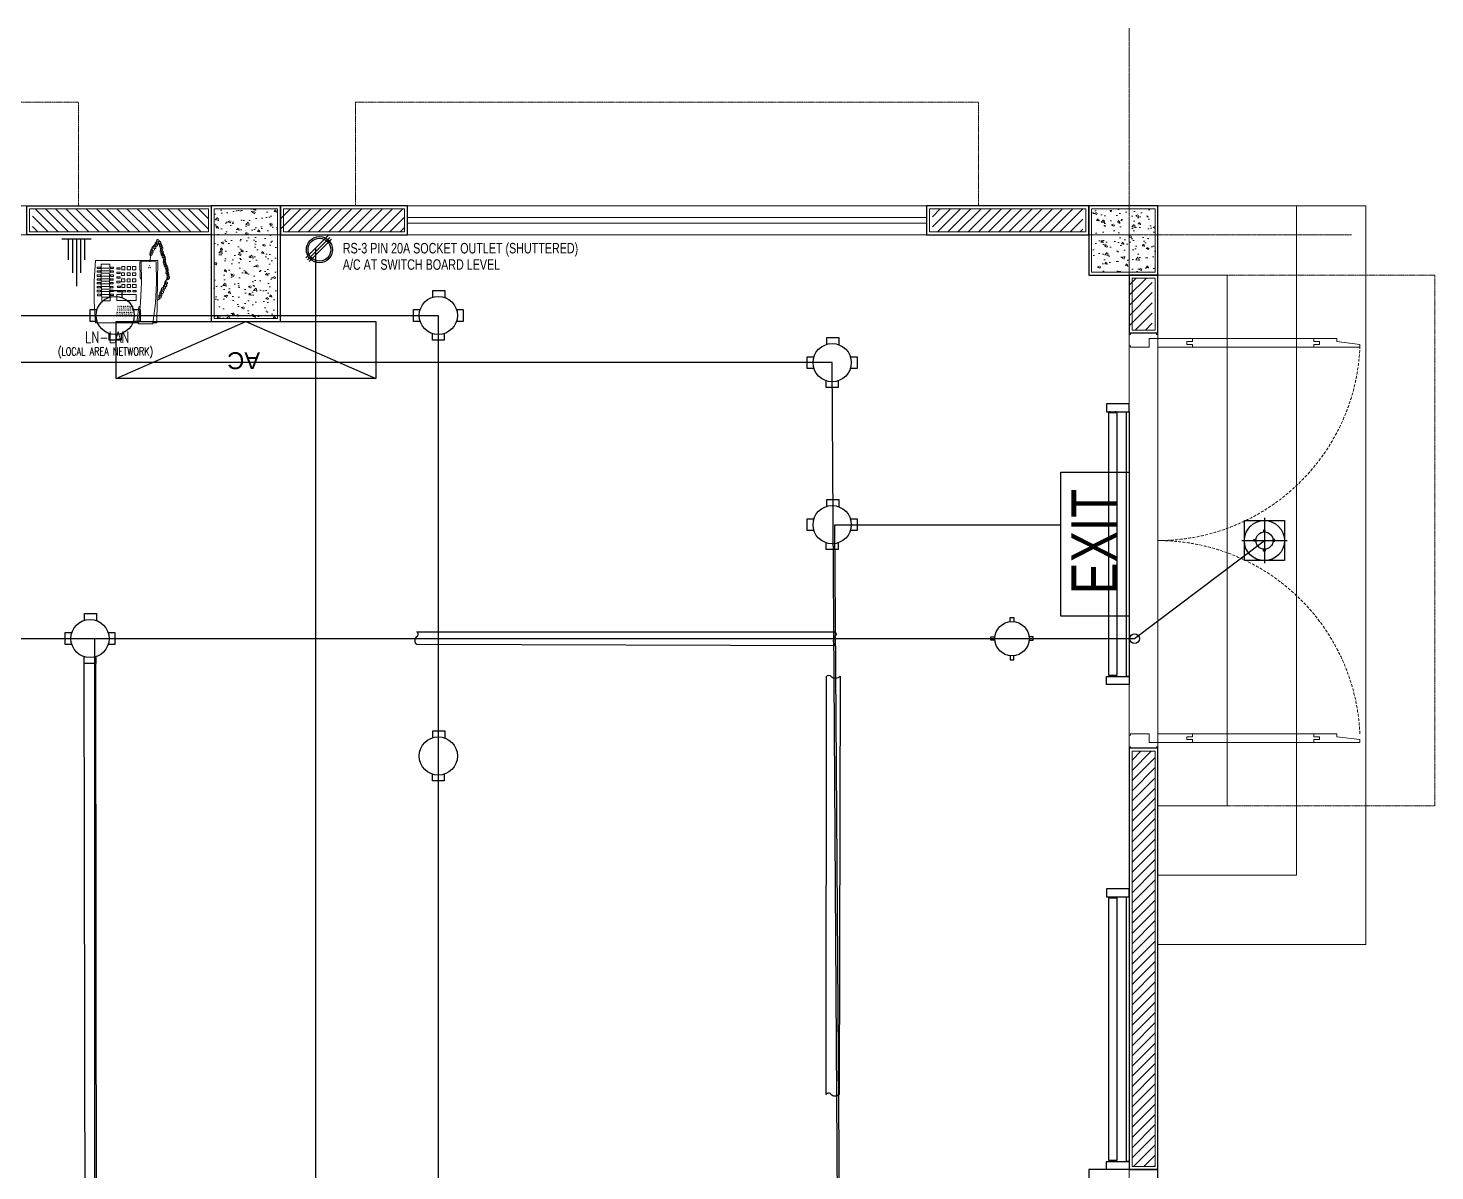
# Model space of a CAD drawing. Header units: inches. Extents: x -49881 to 95347, y -45374 to 27845.
# Drawn here: x 23279 to 29472, y 16871 to 21902 of the extents above; entities that cross this region are included whole.
import ezdxf

# ---------------------------------------------------------------- set-up
doc = ezdxf.new("R2010")
doc.units = ezdxf.units.IN
doc.header["$MEASUREMENT"] = 0
for name, pattern in [('DASH', [0.35, 0.25, -0.1]), ('DASHED', [0.75, 0.5, -0.25]), ('PHANTOMX2', [5, 2.5, -0.5, 0.5, -0.5, 0.5, -0.5])]:
    doc.linetypes.add(name, pattern=pattern)
doc.layers.get('Defpoints').update_dxf_attribs({"lineweight": 0})
for name, color, linetype in [('Cables', 7, 'Continuous'), ('COLLUM', 1, 'Continuous'), ('Layer 1', 7, 'Continuous'), ('Lights', 7, 'Continuous'), ('PVC Conduits and Circular Boxes', 7, 'Continuous'), ('Sockets', 7, 'Continuous'), ('wall 05', 3, 'Continuous')]:
    doc.layers.add(name, color=color, linetype=linetype)
for name, color, linetype, lineweight in [('DOOR', 115, 'Continuous', 15), ('E-LAN', 6, 'Continuous', 30), ('Glass', 142, 'Continuous', 9), ('grid', 9, 'Continuous', 13), ('HACTH', 8, 'Continuous', 9), ('HVAC', 46, 'Continuous', 30), ('Parapet', 253, 'Continuous', 15), ('Plaster Line', 9, 'Continuous', 15), ('Stair', 86, 'Continuous', 18), ('Sunshed', 5, 'Continuous', 15), ('Text', 252, 'Continuous', 15), ('WINDOW', 140, 'Continuous', 9)]:
    doc.layers.add(name, color=color, linetype=linetype, lineweight=lineweight)
doc.styles.get("Standard").update_dxf_attribs({"font": 'arial.ttf'})
doc.styles.add('Swiss721', font='swisscl.ttf')
doc.styles.add('TAVE1', font='ROMANS.shx', dxfattribs={"width": 0.75})

# ---------------------------------------------------------------- blocks, each defined once
blk = doc.blocks.new('A$C0AFB10A6')
at = {"layer": 'Defpoints'}
for points in [[(0.25, 72), (0.25, 71.75), (0, 71.75), (0, 72)], [(5, 72), (5, 71.75), (4.75, 71.75), (4.75, 72)], [(0.25, 0), (0.25, 0.25), (0, 0.25), (0, 0)], [(5, 0), (5, 0.25), (4.75, 0.25), (4.75, 0)]]:
    blk.add_lwpolyline(points, close=True, dxfattribs=at)
at = {"layer": 'DOOR'}
for points in [[(5, 71), (3.5, 71), (3.5, 69.5), (0.25, 69.5), (0.25, 69.75), (0, 69.75), (0, 71.75), (0.25, 71.75), (0.25, 72), (4.75, 72), (4.75, 71.75), (5, 71.75), (5, 71)], [(10, 70.25), (10, 70), (11, 70), (11, 69.5), (5, 69.5), (5, 71), (11, 71), (11, 70.5), (10, 70.5), (10, 70.25), (10, 70.5), (11, 70.5), (11, 71), (32, 71), (32, 70.5), (33, 70.5), (33, 70), (32, 70), (32, 69.5), (11, 69.5), (40, 69.5), (40, 70), (35.99, 70.5), (35.99, 71), (32, 71)], [(5, 1), (3.5, 1), (3.5, 2.5), (0.25, 2.5), (0.25, 2.25), (0, 2.25), (0, 0.25), (0.25, 0.25), (0.25, 0), (4.75, 0), (4.75, 0.25), (5, 0.25), (5, 1)], [(10, 1.75), (10, 1.5), (11, 1.5), (11, 1), (5, 1), (5, 2.5), (11, 2.5), (11, 2), (10, 2), (10, 1.75), (10, 2), (11, 2), (11, 2.5), (32, 2.5), (32, 2), (33, 2), (33, 1.5), (32, 1.5), (32, 1), (11, 1), (40, 1), (40, 1.5), (35.99, 2), (35.99, 2.5), (32, 2.5)]]:
    blk.add_lwpolyline(points, dxfattribs=at)
at = {"layer": 'DOOR', "linetype": 'DASHED', "lineweight": 0}
for centre, start, end in [((4.98, 71.06), 270.038, 357.4531), ((4.98, 0.94), 2.5469, 89.962)]:
    blk.add_arc(centre, 35.06, start, end, dxfattribs=at)
at = {"layer": 'HACTH', "lineweight": 0, "ltscale": 10}
for p, q in [((5, 1), (5, 71)), ((0, 1.03), (0, 69.75))]:
    blk.add_line(p, q, dxfattribs=at)
blk = doc.blocks.new('TELEPHONE')
at = {"layer": 'Layer 1', "lineweight": 9}
for points in [[(9.9, 12.48), (9.72, 12.48), (9.48, 12.24), (9.48, 11.88), (9.6, 11.76)], [(10.02, 12.9), (9.9, 12.9), (9.78, 12.84), (9.72, 12.78), (9.66, 12.72), (9.66, 12.66), (9.6, 12.6), (9.6, 12.36), (9.66, 12.24), (9.66, 12.18), (9.72, 12.12)], [(9.72, 12.12), (9.96, 12.12), (9.96, 12.18), (10.02, 12.24)], [(10.26, 13.32), (10.14, 13.32), (10.08, 13.26), (10.02, 13.26), (9.96, 13.2), (9.9, 13.14), (9.84, 13.08), (9.78, 12.96), (9.78, 12.84), (9.84, 12.72), (9.84, 12.66), (9.9, 12.6), (9.96, 12.54)], [(9.96, 12.36), (9.96, 12.48), (9.78, 12.48)], [(10.02, 12.24), (10.02, 12.3), (9.96, 12.36)], [(10.2, 12.78), (10.14, 12.84), (10.14, 12.9), (10.02, 12.9)], [(10.5, 13.62), (10.32, 13.62), (10.26, 13.56), (10.2, 13.5), (10.08, 13.38), (10.08, 13.02), (10.14, 12.9), (10.2, 12.84)], [(10.44, 13.08), (10.44, 13.14), (10.38, 13.2), (10.32, 13.26), (10.26, 13.26), (10.2, 13.32), (10.14, 13.32)], [(10.2, 12.84), (10.38, 12.84), (10.44, 12.9), (10.44, 12.96)], [(10.74, 14.04), (10.68, 14.04), (10.56, 13.98), (10.5, 13.98), (10.32, 13.8), (10.32, 13.5), (10.38, 13.38), (10.38, 13.32), (10.44, 13.26)], [(10.44, 13.26), (10.68, 13.26), (10.68, 13.38), (10.74, 13.38)], [(10.44, 12.96), (10.44, 13.08)], [(10.92, 14.4), (10.74, 14.4), (10.62, 14.34), (10.62, 14.28), (10.56, 14.22), (10.5, 14.1), (10.5, 13.86), (10.56, 13.8), (10.62, 13.74), (10.68, 13.68)], [(10.68, 13.5), (10.68, 13.56), (10.62, 13.62), (10.5, 13.62)], [(10.92, 13.92), (10.86, 13.98), (10.8, 14.04), (10.68, 14.04)], [(10.68, 13.68), (10.74, 13.68), (10.74, 13.62), (10.8, 13.62), (10.8, 13.68), (10.86, 13.68), (10.92, 13.74), (10.92, 13.8)], [(10.74, 13.38), (10.74, 13.44), (10.68, 13.5)], [(10.8, 14.1), (10.8, 14.04), (10.98, 14.04), (10.98, 14.1), (11.04, 14.1), (11.04, 14.34)], [(11.1, 13.5), (11.16, 13.5), (11.28, 13.62), (11.28, 13.68), (11.34, 13.68), (11.34, 13.98), (11.28, 13.98), (11.28, 14.04), (11.22, 14.1), (11.16, 14.1), (11.1, 14.16), (10.92, 14.16), (10.86, 14.1), (10.8, 14.1)], [(10.92, 13.8), (10.92, 13.92)], [(11.1, 13.8), (11.04, 13.8), (11.04, 13.74), (10.98, 13.68), (10.98, 13.62), (11.04, 13.56)], [(11.04, 13.56), (11.04, 13.5), (11.1, 13.5)], [(11.16, 13.2), (11.28, 13.2), (11.34, 13.26), (11.46, 13.38), (11.46, 13.56), (11.4, 13.62), (11.4, 13.68), (11.34, 13.74), (11.28, 13.74), (11.28, 13.8), (11.1, 13.8)], [(11.22, 13.5), (11.16, 13.5), (11.1, 13.44)], [(11.1, 13.44), (11.1, 13.26)], [(11.1, 13.26), (11.1, 13.2), (11.16, 13.2)], [(11.22, 12.96), (11.22, 12.9), (11.4, 12.9), (11.46, 12.96), (11.52, 13.02), (11.52, 13.08), (11.58, 13.14), (11.58, 13.32), (11.52, 13.38), (11.52, 13.44), (11.46, 13.44), (11.4, 13.5), (11.16, 13.5)], [(11.34, 13.2), (11.28, 13.2), (11.28, 13.14), (11.22, 13.14), (11.22, 12.96)], [(11.34, 12.6), (11.28, 12.54), (11.22, 12.48), (11.22, 12.3)], [(11.22, 12.3), (11.28, 12.3), (11.28, 12.24)], [(11.4, 12.84), (11.28, 12.84), (11.28, 12.78)], [(11.28, 12.24), (11.34, 12.24), (11.4, 12.3), (11.46, 12.3), (11.52, 12.36), (11.52, 12.42), (11.58, 12.48), (11.58, 12.66), (11.52, 12.72), (11.52, 12.78), (11.46, 12.84), (11.4, 12.84)], [(11.28, 12.78), (11.28, 12.66), (11.34, 12.6)], [(11.34, 12.6), (11.46, 12.6), (11.52, 12.66), (11.58, 12.72), (11.64, 12.78), (11.64, 13.02), (11.58, 13.08), (11.52, 13.14), (11.46, 13.2), (11.34, 13.2)], [(11.4, 11.94), (11.46, 11.94), (11.52, 12), (11.58, 12), (11.64, 12.06), (11.64, 12.12), (11.7, 12.18), (11.7, 12.42), (11.64, 12.42), (11.64, 12.48), (11.58, 12.54), (11.52, 12.54), (11.46, 12.6), (11.34, 12.6)], [(11.4, 12.24), (11.34, 12.18), (11.34, 12.06), (11.4, 12)], [(11.46, 11.64), (11.52, 11.64), (11.58, 11.7), (11.64, 11.7), (11.7, 11.76), (11.7, 11.82), (11.76, 11.88), (11.76, 12.06), (11.7, 12.12), (11.7, 12.18), (11.64, 12.24), (11.58, 12.24), (11.52, 12.3), (11.46, 12.3), (11.4, 12.24)], [(0, 10.8), (-0.24, 7.2), (-0.24, 3.6), (0, 0)], [(0, 10.8), (10.8, 10.8)], [(0.96, 10.14), (2.46, 10.14)], [(0.96, 10.14), (0.96, 6.96), (1.08, 3.78)], [(2.46, 10.14), (2.4, 6.96), (2.52, 3.78)], [(7.44, -0.06), (7.8, 3.48), (7.98, 7.02), (7.92, 10.62)], [(7.68, 10.5), (7.92, 10.68)], [(7.68, 10.5), (7.74, 7.8), (7.98, 7.5)], [(7.98, 10.68), (7.92, 10.68), (7.92, 10.62)], [(10.44, 10.56), (7.98, 10.68)], [(9.3, 9.9), (9.36, 9.84), (9.36, 9.9), (9.3, 9.9)], [(9.66, 12.06), (9.54, 12.06), (9.42, 11.94), (9.42, 11.7), (9.48, 11.7), (9.48, 11.64), (9.6, 11.64)], [(9.42, 10.68), (9.6, 11.64)], [(9.6, 11.76), (9.66, 11.7), (9.78, 11.7), (9.78, 11.76), (9.84, 11.76), (9.84, 11.82)], [(9.84, 12), (9.78, 12.06), (9.66, 12.06)], [(9.84, 11.82), (9.84, 12)], [(9.96, -0.12), (10.38, 3.42), (10.56, 6.96), (10.5, 10.5)], [(10.5, 10.5), (10.5, 10.56), (10.44, 10.56)], [(10.8, 10.8), (10.62, 0)], [(11.4, 12), (11.4, 11.94)], [(11.46, 11.94), (11.4, 11.88), (11.4, 11.7)], [(11.4, 11.7), (11.46, 11.7), (11.46, 11.64)], [(11.52, 12), (11.46, 11.94)], [(11.64, 11.28), (11.76, 11.28), (11.82, 11.34), (11.88, 11.4), (11.88, 11.46), (11.94, 11.52), (11.94, 11.7), (11.88, 11.76), (11.88, 11.82), (11.82, 11.82), (11.76, 11.88), (11.52, 11.88)], [(11.64, 11.58), (11.58, 11.52)], [(11.58, 11.52), (11.58, 11.34)], [(11.58, 11.34), (11.58, 11.28), (11.64, 11.28)], [(11.7, 11.7), (11.7, 11.64), (11.64, 11.64)], [(11.76, 10.98), (11.82, 10.98), (11.88, 11.04), (11.94, 11.04), (12, 11.1), (12, 11.16), (12.06, 11.22), (12.06, 11.4), (12, 11.46), (12, 11.52), (11.94, 11.52), (11.88, 11.58), (11.82, 11.58), (11.76, 11.64), (11.7, 11.64), (11.64, 11.58), (11.7, 11.58)], [(11.76, 11.28), (11.7, 11.22), (11.7, 11.04)], [(11.7, 11.04), (11.76, 10.98)], [(11.76, 10.62), (11.7, 10.56), (11.7, 10.38)], [(11.7, 10.38), (11.76, 10.38), (11.76, 10.32)], [(11.82, 11.34), (11.82, 11.28), (11.76, 11.28)], [(11.88, 10.92), (11.76, 10.92), (11.76, 10.86)], [(11.76, 10.32), (11.82, 10.32), (11.88, 10.38), (11.94, 10.38), (12, 10.44), (12, 10.5), (12.06, 10.56), (12.06, 10.74), (12, 10.8), (12, 10.86), (11.94, 10.92), (11.88, 10.92)], [(11.76, 10.86), (11.76, 10.74)], [(11.76, 10.74), (11.82, 10.68)], [(11.82, 10.68), (11.76, 10.62)], [(11.82, 10.68), (11.94, 10.68), (12.06, 10.8), (12.12, 10.86), (12.12, 11.1), (12.06, 11.16), (12, 11.22), (12, 11.28), (11.88, 11.28), (11.82, 11.34)], [(11.88, 10.08), (11.88, 10.02), (11.94, 10.02), (12, 10.08), (12.06, 10.08), (12.12, 10.14), (12.12, 10.2), (12.18, 10.26), (12.18, 10.5), (12.12, 10.5), (12.12, 10.56), (12.06, 10.62), (12, 10.62), (11.94, 10.68), (11.82, 10.68)], [(11.94, 10.38), (11.88, 10.38), (11.88, 10.32), (11.82, 10.26), (11.82, 10.14), (11.88, 10.08)], [(11.94, 10.02), (11.88, 9.96), (11.88, 9.84), (11.94, 9.78), (11.94, 9.72)], [(11.94, 9.72), (12, 9.72), (12.06, 9.78), (12.12, 9.78), (12.18, 9.84), (12.18, 9.9), (12.24, 9.96), (12.24, 10.2), (12.18, 10.2), (12.18, 10.26), (12.12, 10.32), (12.06, 10.32), (12, 10.38), (11.94, 10.38)], [(12, 10.08), (11.94, 10.02)], [(12.12, 9.42), (12.18, 9.42), (12.24, 9.48), (12.3, 9.48), (12.36, 9.54), (12.42, 9.6), (12.42, 9.84), (12.36, 9.9), (12.36, 9.96), (12.3, 9.96), (12.24, 10.02), (12.18, 10.02), (12.12, 10.08), (12.06, 10.08), (12, 10.02)], [(12.18, 9.78), (12.12, 9.72)], [(0.84, 9.42), (0.3, 9.42), (0.3, 9.66), (0.84, 9.66)], [(0.84, 8.76), (0.3, 8.76), (0.3, 9), (0.84, 9)], [(0.84, 8.04), (0.3, 8.04), (0.3, 8.28), (0.84, 8.28)], [(0.84, 7.38), (0.3, 7.38), (0.3, 7.62), (0.84, 7.62)], [(0.84, 9.66), (0.84, 9.42)], [(0.84, 9), (0.84, 8.76)], [(0.84, 8.28), (0.84, 8.04)], [(0.84, 7.62), (0.84, 7.38)], [(2.28, 9.48), (1.08, 9.48)], [(2.28, 9), (1.08, 9)], [(2.28, 8.58), (1.08, 8.58)], [(2.28, 8.1), (1.08, 8.1)], [(2.28, 7.62), (1.08, 7.62)], [(3.06, 7.38), (2.52, 7.38), (2.52, 7.62), (3.06, 7.62)], [(3.12, 9.42), (2.58, 9.42), (2.58, 9.66), (3.12, 9.66)], [(3.12, 8.76), (2.58, 8.76), (2.58, 9), (3.12, 9)], [(3.12, 8.04), (2.58, 8.04), (2.58, 8.28), (3.12, 8.28)], [(3.06, 7.62), (3.06, 7.38)], [(3.12, 9.66), (3.12, 9.42)], [(3.12, 9), (3.12, 8.76)], [(3.12, 8.28), (3.12, 8.04)], [(4.26, 9.3), (3.72, 9.3), (3.72, 9.54), (4.26, 9.54)], [(4.26, 8.52), (3.72, 8.52), (3.72, 8.76), (4.26, 8.76)], [(4.26, 7.74), (3.72, 7.74), (3.72, 7.98), (4.26, 7.98)], [(4.26, 9.54), (4.26, 9.3)], [(4.26, 8.76), (4.26, 8.52)], [(4.26, 7.98), (4.26, 7.74)], [(4.5, 8.64), (5.04, 8.64)], [(4.5, 8.16), (4.5, 8.64)], [(5.04, 8.16), (4.5, 8.16)], [(4.5, 7.62), (5.1, 7.62)], [(4.5, 7.08), (4.5, 7.62)], [(4.56, 9.72), (5.1, 9.72)], [(4.56, 9.18), (4.56, 9.72)], [(5.1, 9.18), (4.56, 9.18)], [(5.04, 8.64), (5.04, 8.16)], [(5.1, 9.72), (5.1, 9.18)], [(5.1, 7.62), (5.1, 7.08)], [(6.06, 9.18), (5.46, 9.18), (5.46, 9.72), (6.06, 9.72)], [(6, 8.16), (5.46, 8.16), (5.46, 8.64), (6, 8.64)], [(6, 7.08), (5.46, 7.08), (5.46, 7.62), (6, 7.62)], [(6, 8.64), (6, 8.16)], [(6, 7.62), (6, 7.08)], [(6.06, 9.72), (6.06, 9.18)], [(6.96, 9.18), (6.42, 9.18), (6.42, 9.72), (6.96, 9.72)], [(6.96, 8.16), (6.42, 8.16), (6.42, 8.64), (6.96, 8.64)], [(6.96, 7.08), (6.42, 7.08), (6.42, 7.62), (6.96, 7.62)], [(6.96, 9.72), (6.96, 9.18)], [(6.96, 8.64), (6.96, 8.16)], [(6.96, 7.62), (6.96, 7.08)], [(9.24, 9.6), (9.18, 9.6), (9.18, 9.54), (9.24, 9.54), (9.24, 9.6)], [(9.18, 9.6), (9.18, 9.6)], [(9.54, 9.6), (9.48, 9.6), (9.48, 9.54), (9.54, 9.54), (9.54, 9.6)], [(9.48, 9.6), (9.48, 9.6)], [(12.12, 9.72), (12.06, 9.66), (12.06, 9.48)], [(12.06, 9.48), (12.12, 9.48), (12.12, 9.42)], [(12.36, 7.44), (12.3, 7.44), (12.12, 7.26), (12.12, 7.2), (12.06, 7.14), (12.06, 6.9), (12.12, 6.84), (12.18, 6.78), (12.24, 6.72)], [(12.3, 9.48), (12.3, 9.42), (12.24, 9.42), (12.24, 9.36), (12.18, 9.3), (12.18, 9.24), (12.24, 9.18)], [(12.3, 8.82), (12.24, 8.76), (12.24, 8.7), (12.18, 8.64), (12.18, 8.58), (12.24, 8.52)], [(12.36, 9.06), (12.3, 9.06), (12.24, 9)], [(12.24, 9), (12.24, 8.94), (12.3, 8.88), (12.3, 8.82), (12.36, 8.82)], [(12.24, 8.52), (12.24, 8.46), (12.3, 8.46)], [(12.36, 8.82), (12.42, 8.82), (12.42, 8.88), (12.48, 8.88), (12.6, 9), (12.6, 9.24), (12.54, 9.3), (12.54, 9.36), (12.48, 9.42), (12.42, 9.42), (12.36, 9.48), (12.3, 9.48)], [(12.3, 8.46), (12.36, 8.46), (12.42, 8.52), (12.48, 8.58), (12.54, 8.64), (12.54, 8.94), (12.42, 9.06), (12.36, 9.06)], [(12.42, 8.52), (12.36, 8.46)], [(12.36, 8.46), (12.36, 8.22)], [(12.36, 8.22), (12.36, 8.16), (12.42, 8.16)], [(12.48, 7.86), (12.42, 7.86), (12.36, 7.8)], [(12.36, 7.8), (12.36, 7.5), (12.42, 7.5)], [(12.42, 7.5), (12.6, 7.5), (12.72, 7.62), (12.78, 7.62), (12.78, 7.68), (12.84, 7.74), (12.84, 7.92), (12.78, 7.98), (12.78, 8.04), (12.72, 8.1), (12.66, 8.16), (12.6, 8.16), (12.48, 8.22)], [(12.48, 8.22), (12.42, 8.22), (12.42, 8.16)], [(12.42, 8.16), (12.42, 7.92)], [(12.42, 7.92), (12.42, 7.86), (12.48, 7.86)], [(0.84, 6.72), (0.3, 6.72), (0.3, 6.96), (0.84, 6.96)], [(0.84, 6.06), (0.3, 6.06), (0.3, 6.3), (0.84, 6.3)], [(0.84, 5.34), (0.3, 5.34), (0.3, 5.64), (0.84, 5.64)], [(0.9, 4.68), (0.36, 4.68), (0.36, 4.98), (0.9, 4.98)], [(0.84, 6.96), (0.84, 6.72)], [(0.84, 6.3), (0.84, 6.06)], [(0.84, 5.64), (0.84, 5.34)], [(0.9, 4.98), (0.9, 4.68)], [(2.28, 7.2), (1.08, 7.2)], [(2.28, 6.72), (1.08, 6.72)], [(2.28, 6.3), (1.08, 6.3)], [(2.28, 5.82), (1.08, 5.82)], [(2.34, 5.4), (1.08, 5.4)], [(2.34, 4.92), (1.14, 4.92)], [(3.06, 6.72), (2.52, 6.72), (2.52, 6.96), (3.06, 6.96)], [(3.06, 6.06), (2.52, 6.06), (2.52, 6.3), (3.06, 6.3)], [(3.12, 5.4), (2.58, 5.4), (2.58, 5.64), (3.12, 5.64)], [(3.12, 4.74), (2.58, 4.74), (2.58, 4.98), (3.12, 4.98)], [(3.06, 6.96), (3.06, 6.72)], [(3.06, 6.3), (3.06, 6.06)], [(3.12, 5.64), (3.12, 5.4)], [(3.12, 4.98), (3.12, 4.74)], [(4.26, 6.9), (3.72, 6.9), (3.72, 7.2), (4.26, 7.2)], [(3.72, 4.92), (7.02, 4.92)], [(3.72, 3.84), (3.72, 4.92)], [(4.32, 6.12), (3.78, 6.12), (3.78, 6.36), (4.32, 6.36)], [(4.32, 5.34), (3.78, 5.34), (3.78, 5.58), (4.32, 5.58)], [(4.26, 7.2), (4.26, 6.9)], [(4.32, 6.36), (4.32, 6.12)], [(4.32, 5.58), (4.32, 5.34)], [(5.1, 7.08), (4.5, 7.08)], [(4.56, 6.6), (5.1, 6.6)], [(4.56, 6.12), (4.56, 6.6)], [(5.1, 6.12), (4.56, 6.12)], [(4.68, 5.58), (5.28, 5.58)], [(4.68, 5.34), (4.68, 5.58)], [(5.28, 5.34), (4.68, 5.34)], [(5.1, 6.6), (5.1, 6.12)], [(5.28, 5.58), (5.28, 5.34)], [(6.06, 6.12), (5.46, 6.12), (5.46, 6.6), (6.06, 6.6)], [(6.06, 5.34), (5.52, 5.34), (5.52, 5.58), (6.06, 5.58)], [(6.06, 6.6), (6.06, 6.12)], [(6.06, 5.58), (6.06, 5.34)], [(7.02, 6.12), (6.42, 6.12), (6.42, 6.6), (7.02, 6.6)], [(7.02, 5.34), (6.48, 5.34), (6.48, 5.58), (7.02, 5.58)], [(7.02, 6.6), (7.02, 6.12)], [(7.02, 5.58), (7.02, 5.34)], [(7.02, 4.92), (7.02, 3.84)], [(11.46, 5.04), (11.34, 5.04), (11.28, 4.98), (11.22, 4.98), (10.98, 4.74), (10.98, 4.56), (11.04, 4.5), (11.04, 4.38), (11.16, 4.26)], [(11.58, 5.46), (11.52, 5.46), (11.4, 5.4), (11.34, 5.4), (11.28, 5.34), (11.22, 5.28), (11.16, 5.22), (11.16, 4.8), (11.28, 4.68)], [(11.76, 5.82), (11.64, 5.82), (11.52, 5.76), (11.46, 5.76), (11.4, 5.7), (11.4, 5.58), (11.34, 5.52), (11.34, 5.28), (11.4, 5.22), (11.46, 5.16), (11.46, 5.1)], [(11.52, 4.92), (11.52, 4.98), (11.46, 4.98), (11.46, 5.04), (11.34, 5.04)], [(11.94, 6.24), (11.76, 6.24), (11.7, 6.18), (11.46, 5.94), (11.46, 5.76), (11.52, 5.7), (11.52, 5.64), (11.58, 5.52), (11.64, 5.52)], [(11.46, 5.1), (11.52, 5.1), (11.52, 5.04), (11.64, 5.04), (11.64, 5.1), (11.7, 5.1), (11.7, 5.16), (11.76, 5.16), (11.76, 5.22)], [(11.76, 5.34), (11.7, 5.34), (11.7, 5.4), (11.64, 5.4), (11.64, 5.46), (11.52, 5.46)], [(11.52, 4.8), (11.52, 4.92)], [(11.64, 5.52), (11.64, 5.46), (11.82, 5.46), (11.82, 5.52), (11.88, 5.52), (11.88, 5.7)], [(12.18, 6.66), (12.06, 6.66), (12, 6.6), (11.94, 6.6), (11.88, 6.54), (11.82, 6.48), (11.76, 6.42), (11.76, 6.36), (11.7, 6.24), (11.7, 6.18), (11.76, 6.12), (11.76, 6), (11.88, 5.88)], [(11.88, 5.7), (11.88, 5.76), (11.82, 5.76), (11.82, 5.82), (11.7, 5.82)], [(11.76, 5.22), (11.76, 5.34)], [(12.36, 7.08), (12.3, 7.02), (12.12, 7.02), (12.06, 6.96), (12, 6.9), (11.94, 6.84), (11.94, 6.48), (12, 6.42), (12, 6.36), (12.06, 6.3)], [(12.12, 6.12), (12.12, 6.18), (12.06, 6.18), (12.06, 6.24), (11.94, 6.24)], [(12.06, 6.3), (12.12, 6.3), (12.18, 6.24), (12.24, 6.3), (12.3, 6.3), (12.3, 6.36), (12.36, 6.42), (12.36, 6.48), (12.3, 6.54)], [(12.3, 6.54), (12.3, 6.6), (12.24, 6.6), (12.24, 6.66), (12.12, 6.66)], [(12.48, 6.96), (12.42, 6.96), (12.42, 7.02), (12.36, 7.02), (12.36, 7.08), (12.3, 7.08), (12.24, 7.02)], [(12.24, 6.72), (12.24, 6.66), (12.36, 6.66), (12.36, 6.72), (12.42, 6.72), (12.48, 6.78), (12.48, 6.84)], [(12.48, 6.84), (12.48, 6.96)], [(2.52, 3.78), (1.08, 3.78)], [(2.34, 4.44), (1.14, 4.44)], [(7.02, 3.84), (3.72, 3.84)], [(3.84, 2.82), (3.9, 2.82), (3.9, 2.88), (3.84, 2.88), (3.84, 2.82)], [(4.2, 2.82), (4.26, 2.82), (4.26, 2.88), (4.2, 2.88), (4.2, 2.82)], [(4.5, 2.82), (4.56, 2.82), (4.56, 2.88), (4.5, 2.88), (4.5, 2.82)], [(4.8, 2.52), (4.86, 2.52), (4.86, 2.58), (4.8, 2.58), (4.8, 2.52)], [(4.86, 2.82), (4.92, 2.82), (4.92, 2.88), (4.86, 2.88), (4.86, 2.82)], [(5.1, 2.52), (5.16, 2.52), (5.16, 2.58), (5.1, 2.52)], [(5.16, 2.82), (5.22, 2.82), (5.22, 2.88), (5.16, 2.88), (5.16, 2.82)], [(5.46, 2.82), (5.52, 2.82), (5.52, 2.88), (5.46, 2.88), (5.46, 2.82)], [(5.76, 2.82), (5.82, 2.82), (5.82, 2.88), (5.76, 2.88), (5.76, 2.82)], [(5.76, 2.52), (5.82, 2.52), (5.76, 2.58), (5.76, 2.52)], [(6.06, 2.52), (6.12, 2.52), (6.12, 2.58), (6.06, 2.58), (6.06, 2.52)], [(6.12, 2.82), (6.18, 2.82), (6.18, 2.88), (6.12, 2.88), (6.12, 2.82)], [(6.42, 2.82), (6.48, 2.82), (6.48, 2.88), (6.42, 2.88), (6.42, 2.82)], [(7.14, 0.12), (7.5, 2.7)], [(7.5, 2.7), (7.74, 2.88)], [(11.1, 4.14), (10.68, 3.84)], [(11.22, 4.62), (11.1, 4.62), (10.98, 4.5), (10.98, 4.26), (11.04, 4.2), (11.1, 4.2), (11.1, 4.14)], [(11.16, 4.26), (11.34, 4.26), (11.34, 4.32), (11.4, 4.32), (11.4, 4.5)], [(11.4, 4.5), (11.4, 4.56), (11.34, 4.56), (11.34, 4.62), (11.22, 4.62)], [(11.28, 4.68), (11.52, 4.68), (11.52, 4.8)], [(7.32, 0), (0, 0)], [(3.72, 1.2), (3.66, 1.2), (3.66, 1.14), (3.72, 1.14), (3.72, 1.2)], [(3.66, 1.2), (3.66, 1.2)], [(3.72, 1.8), (3.78, 1.8), (3.78, 1.86), (3.72, 1.86), (3.72, 1.8)], [(3.72, 1.5), (3.78, 1.5), (3.72, 1.56), (3.72, 1.5)], [(3.78, 2.16), (3.84, 2.16), (3.84, 2.22), (3.78, 2.22), (3.78, 2.16)], [(4.08, 1.2), (4.02, 1.2), (4.02, 1.14), (4.08, 1.14), (4.08, 1.2)], [(4.02, 1.2), (4.02, 1.2)], [(4.08, 1.8), (4.14, 1.8), (4.14, 1.86), (4.08, 1.86), (4.08, 1.8)], [(4.14, 2.16), (4.2, 2.16), (4.2, 2.22), (4.14, 2.22), (4.14, 2.16)], [(4.38, 1.2), (4.32, 1.2), (4.32, 1.14), (4.38, 1.14), (4.38, 1.2)], [(4.32, 1.2), (4.32, 1.2)], [(4.38, 1.8), (4.44, 1.8), (4.44, 1.86), (4.38, 1.86), (4.38, 1.8)], [(4.38, 1.5), (4.44, 1.5), (4.38, 1.56), (4.38, 1.5)], [(4.44, 2.16), (4.5, 2.16), (4.5, 2.22), (4.44, 2.22), (4.44, 2.16)], [(4.68, 1.2), (4.62, 1.2), (4.62, 1.14), (4.68, 1.14), (4.68, 1.2)], [(4.62, 1.2), (4.62, 1.2)], [(4.68, 1.5), (4.74, 1.5), (4.74, 1.56), (4.68, 1.56), (4.68, 1.5)], [(4.74, 2.16), (4.8, 2.16), (4.8, 2.22), (4.74, 2.22), (4.74, 2.16)], [(4.74, 1.8), (4.8, 1.8), (4.8, 1.86), (4.74, 1.86), (4.74, 1.8)], [(4.92, 1.2), (4.98, 1.2), (4.98, 1.14), (5.04, 1.2), (4.92, 1.2)], [(5.04, 1.8), (5.1, 1.8), (5.1, 1.86), (5.04, 1.86), (5.04, 1.8)], [(5.1, 2.16), (5.16, 2.16), (5.16, 2.22), (5.1, 2.22), (5.1, 2.16)], [(5.34, 1.2), (5.28, 1.2), (5.28, 1.14), (5.34, 1.14), (5.34, 1.2)], [(5.28, 1.2), (5.28, 1.2)], [(5.34, 1.8), (5.4, 1.8), (5.4, 1.86), (5.34, 1.86), (5.34, 1.8)], [(5.4, 2.16), (5.46, 2.16), (5.46, 2.22), (5.4, 2.22), (5.4, 2.16)], [(5.64, 1.2), (5.58, 1.2), (5.58, 1.14), (5.64, 1.14), (5.64, 1.2)], [(5.58, 1.2), (5.58, 1.2)], [(5.64, 1.8), (5.7, 1.8), (5.7, 1.86), (5.64, 1.86), (5.64, 1.8)], [(5.64, 1.5), (5.7, 1.5), (5.64, 1.56), (5.64, 1.5)], [(5.7, 2.16), (5.76, 2.16), (5.76, 2.22), (5.7, 2.22), (5.7, 2.16)], [(5.94, 1.2), (5.88, 1.2), (5.88, 1.14), (5.94, 1.14), (5.94, 1.2)], [(5.88, 1.2), (5.88, 1.2)], [(5.94, 1.5), (6, 1.5), (6, 1.56), (5.94, 1.56), (5.94, 1.5)], [(6, 2.16), (6.06, 2.16), (6.06, 2.22), (6, 2.22), (6, 2.16)], [(6, 1.8), (6.06, 1.8), (6.06, 1.86), (6, 1.86), (6, 1.8)], [(6.3, 1.2), (6.24, 1.2), (6.24, 1.14), (6.3, 1.14), (6.3, 1.2)], [(6.24, 1.2), (6.24, 1.2)], [(6.3, 1.8), (6.36, 1.8), (6.36, 1.86), (6.3, 1.86), (6.3, 1.8)], [(6.36, 2.16), (6.42, 2.16), (6.42, 2.22), (6.36, 2.22), (6.36, 2.16)], [(7.44, -0.12), (7.14, 0.12)], [(10.62, 0), (10.02, 0)], [(7.44, -0.06), (7.44, -0.12), (7.5, -0.18)], [(7.5, -0.18), (9.96, -0.18), (9.96, -0.12)]]:
    blk.add_lwpolyline(points, dxfattribs=at)
for points, knots in [([(9.96, 12.54), (9.96, 12.54), (10.02, 12.54), (10.02, 12.54), (10.18, 12.52), (10.22, 12.56), (10.2, 12.72), (10.2, 12.72), (10.2, 12.78), (10.2, 12.78)], [0, 0, 0, 0, 1, 1, 1, 2, 2, 2, 3, 3, 3, 3]), ([(12.24, 9.18), (12.24, 9.18), (12.24, 9.12), (12.24, 9.12), (12.24, 9.12), (12.36, 9.12), (12.36, 9.12), (12.5, 9.29), (12.56, 9.22), (12.54, 9.42), (12.54, 9.42), (12.54, 9.6), (12.54, 9.6), (12.54, 9.6), (12.48, 9.66), (12.48, 9.66), (12.48, 9.66), (12.42, 9.72), (12.42, 9.72), (12.42, 9.72), (12.3, 9.72), (12.3, 9.72), (12.3, 9.72), (12.24, 9.78), (12.24, 9.78), (12.24, 9.78), (12.18, 9.78), (12.18, 9.78), (12.18, 9.78), (12.12, 9.72), (12.12, 9.72)], [0, 0, 0, 0, 1, 1, 1, 2, 2, 2, 3, 3, 3, 4, 4, 4, 5, 5, 5, 6, 6, 6, 7, 7, 7, 8, 8, 8, 9, 9, 9, 10, 10, 10, 10]), ([(12.42, 8.16), (12.42, 8.16), (12.48, 8.16), (12.48, 8.16), (12.75, 8.43), (12.64, 8.25), (12.66, 8.64), (12.66, 8.64), (12.66, 8.7), (12.66, 8.7), (12.66, 8.7), (12.6, 8.7), (12.6, 8.7), (12.6, 8.7), (12.54, 8.76), (12.54, 8.76), (12.54, 8.76), (12.48, 8.82), (12.48, 8.82), (12.48, 8.82), (12.3, 8.82), (12.3, 8.82)], [0, 0, 0, 0, 1, 1, 1, 2, 2, 2, 3, 3, 3, 4, 4, 4, 5, 5, 5, 6, 6, 6, 7, 7, 7, 7]), ([(12.36, 7.44), (12.36, 7.44), (12.42, 7.44), (12.42, 7.44), (12.6, 7.63), (12.52, 7.49), (12.54, 7.8), (12.54, 7.8), (12.48, 7.86), (12.48, 7.86)], [0, 0, 0, 0, 1, 1, 1, 2, 2, 2, 3, 3, 3, 3]), ([(12.48, 7.86), (12.48, 7.86), (12.54, 7.86), (12.54, 7.86), (12.81, 8.13), (12.7, 7.96), (12.72, 8.34), (12.72, 8.34), (12.72, 8.4), (12.72, 8.4), (12.72, 8.4), (12.66, 8.4), (12.66, 8.4), (12.66, 8.4), (12.6, 8.46), (12.6, 8.46), (12.6, 8.46), (12.54, 8.46), (12.54, 8.46), (12.54, 8.46), (12.48, 8.52), (12.48, 8.52), (12.48, 8.52), (12.42, 8.52), (12.42, 8.52)], [0, 0, 0, 0, 1, 1, 1, 2, 2, 2, 3, 3, 3, 4, 4, 4, 5, 5, 5, 6, 6, 6, 7, 7, 7, 8, 8, 8, 8]), ([(11.88, 5.88), (11.88, 5.88), (11.94, 5.88), (11.94, 5.88), (12.1, 5.86), (12.14, 5.9), (12.12, 6.06), (12.12, 6.06), (12.12, 6.12), (12.12, 6.12)], [0, 0, 0, 0, 1, 1, 1, 2, 2, 2, 3, 3, 3, 3]), ([(3.84, 2.52), (3.84, 2.52), (3.9, 2.52), (3.9, 2.52), (3.9, 2.52), (3.84, 2.52), (3.84, 2.52), (3.84, 2.52), (3.84, 2.58), (3.84, 2.58), (3.84, 2.58), (3.84, 2.52), (3.84, 2.52)], [0, 0, 0, 0, 1, 1, 1, 2, 2, 2, 3, 3, 3, 4, 4, 4, 4]), ([(4.14, 2.52), (4.14, 2.52), (4.2, 2.52), (4.2, 2.52), (4.2, 2.52), (4.2, 2.58), (4.2, 2.58), (4.2, 2.58), (4.2, 2.52), (4.2, 2.52), (4.2, 2.52), (4.14, 2.52), (4.14, 2.52)], [0, 0, 0, 0, 1, 1, 1, 2, 2, 2, 3, 3, 3, 4, 4, 4, 4]), ([(4.5, 2.52), (4.5, 2.52), (4.56, 2.52), (4.56, 2.52), (4.56, 2.52), (4.5, 2.52), (4.5, 2.52), (4.5, 2.52), (4.5, 2.58), (4.5, 2.58), (4.5, 2.58), (4.5, 2.52), (4.5, 2.52)], [0, 0, 0, 0, 1, 1, 1, 2, 2, 2, 3, 3, 3, 4, 4, 4, 4]), ([(5.4, 2.52), (5.4, 2.52), (5.46, 2.52), (5.46, 2.52), (5.46, 2.52), (5.46, 2.58), (5.46, 2.58), (5.46, 2.58), (5.46, 2.52), (5.46, 2.52), (5.46, 2.52), (5.4, 2.52), (5.4, 2.52)], [0, 0, 0, 0, 1, 1, 1, 2, 2, 2, 3, 3, 3, 4, 4, 4, 4]), ([(6.36, 2.52), (6.36, 2.52), (6.42, 2.52), (6.42, 2.52), (6.42, 2.52), (6.42, 2.58), (6.42, 2.58), (6.42, 2.58), (6.42, 2.52), (6.42, 2.52), (6.42, 2.52), (6.36, 2.52), (6.36, 2.52)], [0, 0, 0, 0, 1, 1, 1, 2, 2, 2, 3, 3, 3, 4, 4, 4, 4]), ([(4.02, 1.5), (4.02, 1.5), (4.08, 1.5), (4.08, 1.5), (4.08, 1.5), (4.08, 1.56), (4.08, 1.56), (4.08, 1.56), (4.08, 1.5), (4.08, 1.5), (4.08, 1.5), (4.02, 1.5), (4.02, 1.5)], [0, 0, 0, 0, 1, 1, 1, 2, 2, 2, 3, 3, 3, 4, 4, 4, 4]), ([(4.98, 1.5), (4.98, 1.5), (5.04, 1.5), (5.04, 1.5), (5.04, 1.5), (5.04, 1.56), (5.04, 1.56), (5.04, 1.56), (5.04, 1.5), (5.04, 1.5), (5.04, 1.5), (4.98, 1.5), (4.98, 1.5)], [0, 0, 0, 0, 1, 1, 1, 2, 2, 2, 3, 3, 3, 4, 4, 4, 4]), ([(5.28, 1.5), (5.28, 1.5), (5.34, 1.5), (5.34, 1.5), (5.34, 1.5), (5.34, 1.56), (5.34, 1.56), (5.34, 1.56), (5.34, 1.5), (5.34, 1.5), (5.34, 1.5), (5.28, 1.5), (5.28, 1.5)], [0, 0, 0, 0, 1, 1, 1, 2, 2, 2, 3, 3, 3, 4, 4, 4, 4]), ([(6.24, 1.5), (6.24, 1.5), (6.3, 1.5), (6.3, 1.5), (6.3, 1.5), (6.3, 1.56), (6.3, 1.56), (6.3, 1.56), (6.3, 1.5), (6.3, 1.5), (6.3, 1.5), (6.24, 1.5), (6.24, 1.5)], [0, 0, 0, 0, 1, 1, 1, 2, 2, 2, 3, 3, 3, 4, 4, 4, 4])]:
    blk.add_open_spline(points, degree=3, knots=knots, dxfattribs=at)
blk = doc.blocks.new('ASDSAETR')
for p, q in [((51404, -7188.31), (51404, -7197.3)), ((51404, -7190.29), (51410.36, -7190.29)), ((51404, -7191.55), (51414.43, -7191.55)), ((51404, -7192.81), (51418.49, -7192.81)), ((51404, -7194.07), (51414.43, -7194.07)), ((51404, -7195.33), (51410.36, -7195.33))]:
    blk.add_line(p, q)
blk = doc.blocks.new('A$C63C712C3')
at = {"ltscale": 2}
for p, q in [((39.8, 42), (33.8, 42)), ((39.8, 15.9), (33.8, 15.9)), ((1230.6, 42), (1236.6, 42)), ((1230.6, 15.9), (1236.6, 15.9))]:
    blk.add_line(p, q, dxfattribs=at)
for points in [[(35.5, 102.6), (0, 102.6), (0, 0), (35.5, 0)], [(35.5, 102.6), (1235.5, 102.6), (1235.5, 90.2), (35.5, 90.2)], [(1235.5, 102.6), (1270.9, 102.6), (1270.9, 0), (1235.5, 0)], [(39.8, 47.6), (1230.6, 47.6), (1230.6, 10.1), (39.8, 10.1)]]:
    blk.add_lwpolyline(points, close=True, dxfattribs=at)

msp = doc.modelspace()

# ---------------------------------------------------------------- hatches: boundary and pattern name
at = {"layer": 'HACTH', "lineweight": 0}
h = msp.add_hatch(dxfattribs=at)
h.set_pattern_fill('ANSI31', color=256, scale=254, style=0)
h.set_pattern_definition([(135, (3464063.196, -4370117.64), (22.4506403, 22.4506403), [])])
h.paths.add_polyline_path([(23297.6, 21106.3), (24072.3, 21106.3), (24072.3, 21004.7), (23297.6, 21004.7)])
h = msp.add_hatch(dxfattribs=at)
h.set_pattern_fill('AR-CONC', color=256, scale=12.7, style=0)
h.set_pattern_definition([(50, (-3410406.77, -4361761.04), (91.0920432, -7.9695211), [9.525, -104.775]), (355, (-3410406.77, -4361761.04), (-17.6214194, 95.528401), [7.62, -83.82]), (100.4514, (-3410399.18, -4361761.705), (73.4706915, 87.5588218), [8.0950041, -89.0450482]), (46.1842, (-3410406.77, -4361735.64), (135.5396132, -21.0209148), [14.2875, -157.1625]), (96.6356, (-3410395.47, -4361737.39), (118.7021636, 123.7129696), [12.1425066, -133.567551]), (351.1842, (-3410406.77, -4361735.64), (118.702067, 123.7130623), [11.43, -125.73]), (21, (-3410394.07, -4361741.99), (75.8071956, -51.1325991), [9.525, -104.775]), (326, (-3410394.07, -4361741.99), (30.9010472, 92.0940557), [7.62, -83.82]), (71.4514, (-3410387.75, -4361746.25), (106.7082738, 40.9613731), [8.0950041, -89.0450482]), (37.5, (-3410406.768, -4361761.04), (1.54430163, 42.27751944), [0, -82.804, 0, -85.09, 0, -84.1375]), (7.5, (-3410406.77, -4361761.04), (33.40983126, 50.0902874), [0, -48.514, 0, -80.899, 0, -32.0675]), (327.5, (-3410435.09, -4361761.04), (67.7954494, -2.8644687), [0, -31.75, 0, -99.06, 0, -131.445]), (317.5, (-3410447.79, -4361761.04), (74.0646435, 12.71333276), [0, -41.275, 0, -65.786, 0, -93.345])])
h.paths.add_polyline_path([(24097.7, 20623.7), (24377.1, 20623.7), (24377.1, 21106.3), (24097.7, 21106.3)])
h = msp.add_hatch(dxfattribs=at)
h.set_pattern_fill('ANSI31', color=256, scale=254, style=0)
h.set_pattern_definition([(45, (-3415601.068, -4370117.64), (-22.4506403, 22.4506403), [])])
h.paths.add_polyline_path([(24935.9, 21004.7), (24935.9, 21106.3), (24389.8, 21106.3), (24389.8, 21004.7)])
h = msp.add_hatch(dxfattribs=at)
h.set_pattern_fill('ANSI31', color=256, scale=254, style=0)
h.set_pattern_definition([(45, (-3415928.688, -4370117.64), (-22.4506403, 22.4506403), [])])
h.paths.add_polyline_path([(28227.8, 20801.5), (28126.2, 20801.5), (28126.2, 20572.9), (28227.8, 20572.9)])
h.paths.add_polyline_path([(27260, 21106.3), (27260, 21004.7), (27923, 21004.7), (27923, 21106.3)])
h = msp.add_hatch(dxfattribs=at)
h.set_pattern_fill('AR-CONC', color=256, scale=12.7, style=0)
h.set_pattern_definition([(50, (-3415915.99, -4370117.64), (91.0920432, -7.9695211), [9.525, -104.775]), (355, (-3415915.99, -4370117.64), (-17.6214194, 95.528401), [7.62, -83.82]), (100.4514, (-3415908.4, -4370118.305), (73.4706915, 87.5588218), [8.0950041, -89.0450482]), (46.1842, (-3415915.99, -4370092.24), (135.5396132, -21.0209148), [14.2875, -157.1625]), (96.6356, (-3415904.69, -4370093.99), (118.7021636, 123.7129696), [12.1425066, -133.567551]), (351.1842, (-3415915.99, -4370092.24), (118.702067, 123.7130623), [11.43, -125.73]), (21, (-3415903.29, -4370098.59), (75.8071956, -51.1325991), [9.525, -104.775]), (326, (-3415903.29, -4370098.59), (30.9010472, 92.0940557), [7.62, -83.82]), (71.4514, (-3415896.97, -4370102.85), (106.7082738, 40.9613731), [8.0950041, -89.0450482]), (37.5, (-3415915.988, -4370117.64), (1.54430163, 42.27751944), [0, -82.804, 0, -85.09, 0, -84.1375]), (7.5, (-3415915.988, -4370117.64), (33.40983126, 50.0902874), [0, -48.514, 0, -80.899, 0, -32.0675]), (327.5, (-3415944.31, -4370117.64), (67.7954494, -2.8644687), [0, -31.75, 0, -99.06, 0, -131.445]), (317.5, (-3415957.01, -4370117.64), (74.0646435, 12.71333276), [0, -41.275, 0, -65.786, 0, -93.345])])
h.paths.add_polyline_path([(27961.1, 20826.9), (28240.5, 20826.9), (28240.5, 21106.3), (27961.1, 21106.3)])
h = msp.add_hatch(dxfattribs=at)
h.set_pattern_fill('ANSI31', color=256, scale=254, style=0)
h.set_pattern_definition([(45, (-3818555.07, -4342403.914), (-22.4506403, 22.4506403), [])])
h.paths.add_polyline_path([(28240.5, 18718.7), (28138.9, 18718.7), (28138.9, 16889.9), (28240.5, 16889.9)])

# ---------------------------------------------------------------- linework, layer by layer
for p, q in [((23638.2, 20717.7), (23638.2, 20747.3)), ((23638.2, 20747.3), (23690.6, 20747.3)), ((23690.6, 20747.3), (23690.7, 20715.9)), ((23552.4, 20610.7), (23552.4, 20663.2)), ((23552.4, 20663.2), (23582.1, 20663.2)), ((23741.8, 20663.2), (23771.5, 20663.2)), ((23771.5, 20663.2), (23771.5, 20610.7)), ((23582.1, 20610.7), (23552.4, 20610.7)), ((23771.5, 20610.7), (23741.8, 20610.7)), ((23635.6, 20527.5), (23635.6, 20557.2)), ((23688.1, 20527.5), (23635.6, 20527.5)), ((23688.1, 20557.2), (23688.1, 20527.5)), ((28675.6, 19642.5), (28675.7, 19650)), ((28684.2, 19642.4), (28675.6, 19642.5)), ((28675.7, 19650), (28684.3, 19649.9)), ((28725.8, 19692.1), (28718.2, 19692.1)), ((28718.2, 19692.1), (28718.2, 19683.5)), ((28725.8, 19683.5), (28725.8, 19692.1)), ((28768.3, 19650), (28759.7, 19649.9)), ((28759.8, 19642.4), (28768.4, 19642.5)), ((28768.4, 19642.5), (28768.3, 19650)), ((28718.2, 19599.4), (28718.2, 19608)), ((28725.8, 19599.4), (28718.2, 19599.4)), ((28725.8, 19608), (28725.8, 19599.4))]:
    msp.add_line(p, q)
at = {"color": 4}
msp.add_lwpolyline([(27825.8, 19313.5), (27825.8, 19947.1), (28126.2, 19947.1), (28126.2, 19313.5)], close=True, dxfattribs=at)
for centre, radius in [((23661.8, 20637), 84.1), ((28722, 19645.8), 37.9), ((28150.3, 19214), 21.1)]:
    msp.add_circle(centre, radius)
at = {"layer": 'Cables', "color": 4}
msp.add_line((24546, 12230.8), (24546, 20931.6), dxfattribs=at)
at = {"layer": 'Cables', "color": 5, "lineweight": 30}
for p, q in [((7625.8, 20637), (25084.5, 20637)), ((25084.5, 20637), (25084.5, 12235.8))]:
    msp.add_line(p, q, dxfattribs=at)
at = {"layer": 'Cables', "color": 6}
for p, q in [((26818.7, 20429.3), (21510.7, 20429.3)), ((26872.6, 12070.9), (26818.7, 20429.3)), ((26877.7, 12487.1), (26831.1, 19715.8)), ((26831.1, 19715.8), (27825.8, 19715.8))]:
    msp.add_line(p, q, dxfattribs=at)
at = {"layer": 'Cables', "color": 3}
for p, q in [((28150.3, 19214), (28722, 19645.8)), ((20176.6, 19214), (26260.7, 19214.9)), ((23570.7, 19214.5), (23570.7, 12030.9)), ((26260.7, 19214.9), (28150.3, 19214))]:
    msp.add_line(p, q, dxfattribs=at)
at = {"layer": 'Cables'}
msp.add_lwpolyline([(23524.2, 19105), (23527.7, 16632.4), (23580.2, 16632.4), (23576.6, 19105), (23524.2, 19105)], dxfattribs=at)
at = {"layer": 'COLLUM', "linetype": 'Continuous', "ltscale": 10}
for points in [[(24085, 20611), (24389.8, 20611), (24389.8, 21119), (24085, 21119)], [(27948.4, 20814.2), (28253.2, 20814.2), (28253.2, 21119), (27948.4, 21119)], [(27948.4, 16572.4), (28253.2, 16572.4), (28253.2, 16877.2), (27948.4, 16877.2)]]:
    msp.add_lwpolyline(points, close=True, dxfattribs=at)
at = {"layer": 'Glass'}
for points in [[(24948.6, 21068.2), (27234.6, 21068.2)], [(24948.6, 21042.8), (27234.6, 21042.8)]]:
    msp.add_lwpolyline(points, dxfattribs=at)
at = {"layer": 'grid', "linetype": 'PHANTOMX2', "ltscale": 0.2}
for points in [[(28126.2, 11341.4), (28126.2, 21902)], [(29105.3, 20992), (6012.9, 20992)], [(28126.2, 16572.4), (28126.2, 18731.4)]]:
    msp.add_lwpolyline(points, dxfattribs=at)
at = {"layer": 'HVAC'}
for p, q in [((23665.7, 20358.8), (24237.4, 20611)), ((24237.4, 20611), (24809.2, 20358.8))]:
    msp.add_line(p, q, dxfattribs=at)
msp.add_lwpolyline([(24809.2, 20358.8), (23665.7, 20358.8), (23665.7, 20611), (24809.2, 20611)], close=True, dxfattribs=at)
at = {"layer": 'Lights'}
for p, q in [((28633.7, 19557.5), (28633.7, 19734)), ((28633.7, 19734), (28810.3, 19734)), ((28810.3, 19734), (28810.3, 19557.5)), ((28810.3, 19557.5), (28633.7, 19557.5))]:
    msp.add_line(p, q, dxfattribs=at)
at = {"layer": 'Lights', "color": 40}
for p, q in [((28722, 19745.8), (28722, 19545.7)), ((28621.9, 19645.8), (28822.1, 19645.8))]:
    msp.add_line(p, q, dxfattribs=at)
at = {"layer": 'Lights'}
msp.add_circle((28722, 19645.8), 88.3, dxfattribs=at)
at = {"layer": 'Parapet'}
for points in [[(3231.6, 11822.6), (28253.2, 11822.6), (28253.2, 21119), (3231.6, 21119)], [(3358.6, 11949.6), (28126.2, 11949.6), (28126.2, 20992), (3358.6, 20992)]]:
    msp.add_lwpolyline(points, close=True, dxfattribs=at)
at = {"layer": 'Plaster Line'}
for points in [[(23284.9, 21106.3), (24072.3, 21106.3), (24072.3, 21004.7), (23284.9, 21004.7)], [(24097.7, 20623.7), (24377.1, 20623.7), (24377.1, 21106.3), (24097.7, 21106.3)], [(24935.9, 21106.3), (24402.5, 21106.3), (24402.5, 21004.7), (24935.9, 21004.7)], [(27935.7, 21106.3), (27247.3, 21106.3), (27247.3, 21004.7), (27935.7, 21004.7)], [(27961.1, 20826.9), (28240.5, 20826.9), (28240.5, 21106.3), (27961.1, 21106.3)], [(28240.5, 20801.5), (28138.9, 20801.5), (28138.9, 20572.9), (28240.5, 20572.9)], [(28240.5, 18718.7), (28138.9, 18718.7), (28138.9, 16889.9), (28240.5, 16889.9)]]:
    msp.add_lwpolyline(points, close=True, dxfattribs=at)
at = {"layer": 'PVC Conduits and Circular Boxes'}
for p, q in [((25060.9, 20717.7), (25060.9, 20747.3)), ((25060.9, 20747.3), (25113.3, 20747.3)), ((25113.3, 20747.3), (25113.4, 20715.9)), ((24975.1, 20610.7), (24975.1, 20663.2)), ((24975.1, 20663.2), (25004.8, 20663.2)), ((25164.5, 20663.2), (25194.2, 20663.2)), ((25194.2, 20663.2), (25194.2, 20610.7)), ((25004.8, 20610.7), (24975.1, 20610.7)), ((25194.2, 20610.7), (25164.5, 20610.7)), ((25058.3, 20527.5), (25058.3, 20557.2)), ((25110.8, 20527.5), (25058.3, 20527.5)), ((25110.8, 20557.2), (25110.8, 20527.5)), ((26795, 20509.9), (26795, 20539.6)), ((26795, 20539.6), (26847.4, 20539.6)), ((26847.4, 20539.6), (26847.5, 20508.2)), ((26709.2, 20403), (26709.2, 20455.5)), ((26709.2, 20455.5), (26738.9, 20455.5)), ((26898.7, 20455.5), (26928.4, 20455.5)), ((26928.4, 20455.5), (26928.4, 20403)), ((26738.9, 20403), (26709.2, 20403)), ((26928.4, 20403), (26898.7, 20403)), ((26792.4, 20319.7), (26792.4, 20349.4)), ((26844.9, 20319.7), (26792.4, 20319.7)), ((26844.9, 20349.4), (26844.9, 20319.7)), ((26795, 19796.5), (26795, 19826.2)), ((26795, 19826.2), (26847.4, 19826.2)), ((26847.4, 19826.2), (26847.5, 19794.8)), ((26709.2, 19689.6), (26709.2, 19742.1)), ((26709.2, 19742.1), (26738.9, 19742.1)), ((26898.7, 19742.1), (26928.4, 19742.1)), ((26928.4, 19742.1), (26928.4, 19689.6)), ((26738.9, 19689.6), (26709.2, 19689.6)), ((26792.4, 19606.3), (26792.4, 19636)), ((26844.9, 19636), (26844.9, 19606.3)), ((26928.4, 19689.6), (26898.7, 19689.6)), ((26844.9, 19606.3), (26792.4, 19606.3)), ((23527.3, 19295.1), (23527.3, 19324.8)), ((23527.3, 19324.8), (23579.8, 19324.8)), ((23579.8, 19324.8), (23579.9, 19293.4)), ((23441.6, 19188.2), (23441.6, 19240.7)), ((23441.6, 19240.7), (23471.3, 19240.7)), ((23631, 19240.7), (23660.7, 19240.7)), ((23660.7, 19240.7), (23660.7, 19188.2)), ((23471.3, 19188.2), (23441.6, 19188.2)), ((23660.7, 19188.2), (23631, 19188.2)), ((23524.8, 19105), (23524.8, 19134.7)), ((23577.2, 19105), (23524.8, 19105)), ((23577.2, 19134.7), (23577.2, 19105)), ((25060.9, 18778), (25060.9, 18807.7)), ((25060.9, 18807.7), (25113.3, 18807.7)), ((25113.3, 18807.7), (25113.4, 18776.3)), ((25058.3, 18587.8), (25058.3, 18617.5)), ((25110.8, 18587.8), (25058.3, 18587.8)), ((25110.8, 18617.5), (25110.8, 18587.8))]:
    msp.add_line(p, q, dxfattribs=at)
for points in [[(27603, 19289.4), (27603, 19306.6), (27618.1, 19306.6), (27618.1, 19289.4)], [(27535.1, 19207.2), (27517.9, 19207.4), (27518, 19222.4), (27535.2, 19222.3)], [(27686.1, 19207.2), (27703.3, 19207.4), (27703.2, 19222.4), (27685.9, 19222.3)], [(27603, 19138.5), (27603, 19121.3), (27618.1, 19121.3), (27618.1, 19138.5)]]:
    msp.add_lwpolyline(points, dxfattribs=at)
for points in [[(26830.2, 19243.8, -0.56347), (26830.2, 19223.5, 0.368601), (26832.5, 19182.6), (24990.1, 19187.7, -0.456322), (24990.2, 19223.5, 0.605884), (24990.2, 19244.5)], [(26793.5, 19047.2, -0.56347), (26813.7, 19047.2, 0.368601), (26854.6, 19049.4), (26849.5, 17207.1, -0.456322), (26813.7, 17207.2, 0.605884), (26792.8, 17207.2)]]:
    msp.add_lwpolyline(points, format="xyb", close=True, dxfattribs=at)
for centre, radius in [((25084.5, 20637), 84.1), ((26818.7, 20429.3), 84.1), ((26818.7, 19715.8), 84.1), ((23551, 19214.5), 84.1), ((27610.6, 19214), 75.8), ((25084.5, 18697.3), 84.1)]:
    msp.add_circle(centre, radius, dxfattribs=at)
at = {"layer": 'Sockets', "color": 3}
for p, q in [((24501.1, 20890), (24599.6, 20988.5)), ((24508.3, 20882.1), (24606.7, 20980.5)), ((24515.4, 20874.1), (24613.9, 20972.6))]:
    msp.add_line(p, q, dxfattribs=at)
for radius in [57.6, 50.2]:
    msp.add_circle((24561.2, 20926.6), radius, dxfattribs=at)
at = {"layer": 'Stair', "linetype": 'Continuous', "ltscale": 10}
for points in [[(28253.5, 18172.6), (28863.1, 18172.6), (28863.1, 21119), (28253.2, 21119)], [(28253.5, 17867.8), (29167.9, 17867.8), (29167.9, 21119), (28253.2, 21119)], [(28253.5, 18477.4), (28253.5, 18477.4), (28558.3, 18477.4), (28558.3, 20814.2), (28558.3, 20814.2), (28253.2, 20814.2)]]:
    msp.add_lwpolyline(points, dxfattribs=at)
at = {"layer": 'Sunshed', "linetype": 'DASH'}
for points in [[(20986.2, 21119), (20757.6, 21119), (20757.6, 21576.2), (23500.8, 21576.2), (23500.8, 21576.2), (23500.8, 21119), (23272.2, 21119)], [(24948.6, 21119), (24720, 21119), (24720, 21576.2), (27463.2, 21576.2), (27463.2, 21576.2), (27463.2, 21119), (27234.6, 21119)], [(28253.2, 18477.4), (29472.4, 18477.4), (29472.4, 20814.2), (28253.2, 20814.2)]]:
    msp.add_lwpolyline(points, dxfattribs=at)
at = {"layer": 'wall 05'}
for points in [[(23272.2, 21119), (24085, 21119), (24085, 20992), (23272.2, 20992)], [(24948.6, 21119), (24389.8, 21119), (24389.8, 20992), (24948.6, 20992)], [(27948.4, 21119), (27234.6, 21119), (27234.6, 20992), (27948.4, 20992)], [(28253.2, 20814.2), (28126.2, 20814.2), (28126.2, 20560.2), (28253.2, 20560.2)], [(28253.2, 18731.4), (28126.2, 18731.4), (28126.2, 16877.2), (28253.2, 16877.2)]]:
    msp.add_lwpolyline(points, close=True, dxfattribs=at)
at = {"layer": 'WINDOW'}
for points in [[(24948.6, 21119), (27234.6, 21119)], [(24948.6, 20992), (27234.6, 20992)]]:
    msp.add_lwpolyline(points, dxfattribs=at)

# ---------------------------------------------------------------- block references
at = {"xscale": 25.4, "yscale": 25.4, "zscale": 25.4}
msp.add_blockref('TELEPHONE', (23575.3, 20604.9), dxfattribs=at)
at = {"layer": 'E-LAN', "lineweight": 0, "xscale": 14.224, "yscale": 14.224, "zscale": 14.224, "rotation": 270}
msp.add_blockref('ASDSAETR', (125801.9, 752143), dxfattribs=at)
at = {"layer": 'HACTH', "lineweight": 0, "ltscale": 10, "xscale": 25.4, "yscale": 25.4, "zscale": 25.4}
msp.add_blockref('A$C0AFB10A6', (28126.2, 18731.4), dxfattribs=at)
at = {"layer": 'Lights', "lineweight": 0, "xscale": 0.9717457119858204, "yscale": 0.9717457122522172, "zscale": 0.9717457123347089, "rotation": 270}
for p in [(28026.5, 20247.8), (28026.5, 18112.2)]:
    msp.add_blockref('A$C63C712C3', p, dxfattribs=at)

# ---------------------------------------------------------------- texts
at = {"layer": 'E-LAN', "lineweight": 0, "style": 'TAVE1', "width": 0.75}
for s, height, p in [('LN-LAN', 49.56, (23529.8, 20516.3)), ('(LOCAL AREA NETWORK)', 34.694, (23409.6, 20461.2))]:
    msp.add_text(s, height=height, dxfattribs=at).set_placement(p)
at = {"layer": 'HVAC'}
msp.add_text('AC', height=74.54, rotation=180, dxfattribs=at).set_placement((24299.9, 20475.2))
at = {"layer": 'Sockets', "color": 3, "style": 'Swiss721'}
for s, p in [('RS-3 PIN 20A SOCKET OUTLET (SHUTTERED)', (24664.1, 20910.1)), ('A/C AT SWITCH BOARD LEVEL', (24664.1, 20838.1))]:
    msp.add_text(s, height=46.068, dxfattribs=at).set_placement(p)
at = {"layer": 'Text', "color": 4, "insert": (27871.2, 19641.7), "char_height": 203.2, "width": 1590.809, "attachment_point": 2, "rotation": 90, "style": 'Swiss721'}
msp.add_mtext('EXIT ', dxfattribs=at)

doc.saveas('drawing.dxf')
